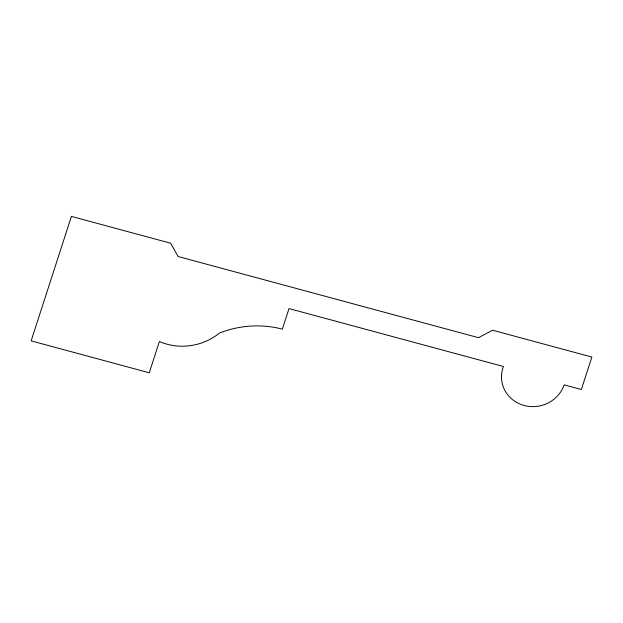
<?xml version="1.0" encoding="UTF-8"?>
<svg xmlns="http://www.w3.org/2000/svg" width="623" height="623" viewBox="0 0 623 623"><rect width="100%" height="100%" fill="white"/><g stroke="black" fill="none" stroke-linecap="round" stroke-linejoin="round"><path stroke-width="0.93" d="M71.404 216.399L31.15 340.874L149.263 372.795L159.371 341.544A56.311 53.181 -12.8 0 0 219.444 333.079A96.425 91.059 -12.8 0 1 282.367 329.146L289.017 308.58L503.392 366.503A32.201 30.41 -12.8 0 0 523.195 405.215A32.201 30.41 -12.8 0 0 564.15 384.85L581.352 389.5L591.85 357.041L492.629 330.229L478.433 337.674L178.108 256.512L170.624 243.211L71.404 216.399"/></g></svg>
